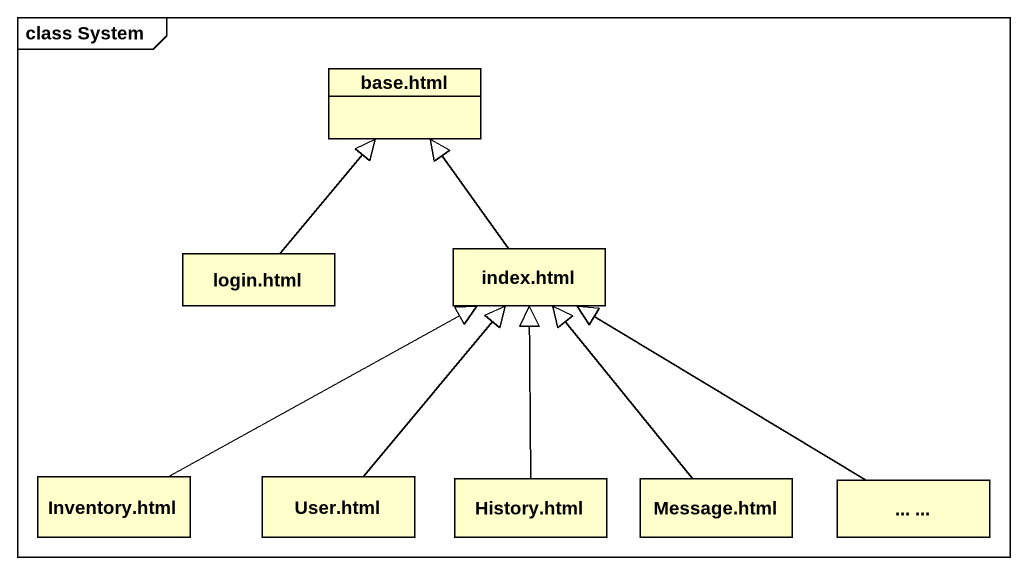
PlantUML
@startuml
mainframe class System
hide circle
hide empty members
class "base.html" as base_html
class "login.html" as login_html
class "index.html" as index_html
class "Inventory.html" as Inventory_html
class "User.html" as User_html
class "History.html" as History_html
class "Message.html" as Message_html
class "... ..." as class1
login_html -up-|> base_html
index_html -up-|> base_html
Inventory_html -right-|> index_html
User_html -up-|> index_html
History_html -up-|> index_html
Message_html -up-|> index_html
class1 -up-|> index_html
@enduml
